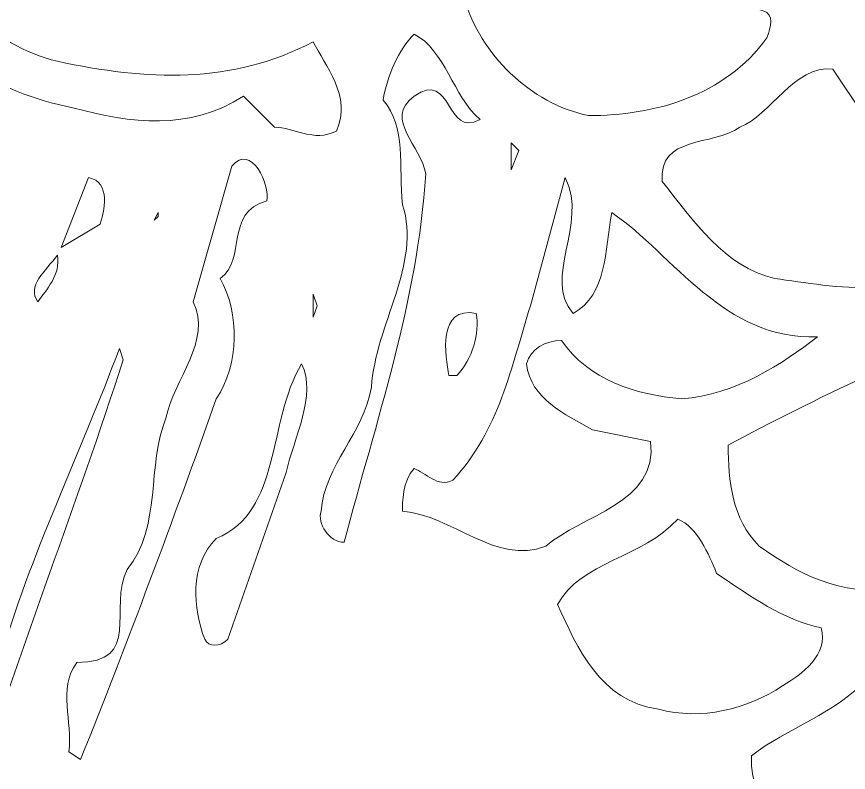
# Model space of a CAD drawing. Header units: centimetres. Extents: x -6 to 0.7, y -0.4 to 10.3.
# Drawn here: x -3.273 to -2.509, y 5.483 to 6.177 of the extents above; entities that cross this region are included whole.
import ezdxf

# ---------------------------------------------------------------- set-up
doc = ezdxf.new("R2010")
doc.units = ezdxf.units.CM
doc.header["$MEASUREMENT"] = 0
doc.layers.add('layer 1', color=7, linetype='Continuous')

msp = doc.modelspace()

# ---------------------------------------------------------------- linework, layer by layer
at = {"layer": 'layer 1', "color": 22, "lineweight": 9}
for points, knots in [([(-4.0008, 7.73409), (-3.92249, 7.6985), (-3.85129, 7.62019), (-3.83706, 7.53477), (-3.83706, 7.53477), (-3.83706, 7.53477), (-3.83706, 7.42442), (-3.83706, 7.42442), (-3.83706, 7.42442), (-3.87621, 7.31763), (-3.97944, 7.26424), (-4.07554, 7.22865), (-4.07554, 7.22865), (-4.11114, 7.20017), (-4.08266, 7.15746), (-4.08266, 7.12542), (-4.08266, 7.12542), (-4.03638, 7.11119), (-4.0791, 7.06135), (-4.0613, 7.03288), (-4.0613, 7.03288), (-4.04707, 7.01152), (-4.05063, 6.97948), (-4.02215, 6.97237), (-4.02215, 6.97237), (-4.0008, 6.96525), (-3.99011, 6.98304), (-3.983, 7.00084), (-3.983, 7.00084), (-4.01503, 7.03288), (-4.01859, 7.06491), (-3.99723, 7.10762), (-3.99723, 7.10762), (-3.983, 7.12898), (-3.97587, 7.16813), (-3.94029, 7.17526), (-3.94029, 7.17526), (-3.84773, 7.18949), (-3.79078, 7.12898), (-3.74806, 7.05779), (-3.74806, 7.05779), (-3.73028, 6.98661), (-3.70892, 6.92609), (-3.74095, 6.8549), (-3.74095, 6.8549), (-3.75163, 6.82998), (-3.79435, 6.81219), (-3.76586, 6.78371), (-3.76586, 6.78371), (-3.70892, 6.73032), (-3.66264, 6.66269), (-3.68044, 6.58438), (-3.68044, 6.58438), (-3.68044, 6.54522), (-3.70892, 6.51675), (-3.73028, 6.49184), (-3.73028, 6.49184), (-3.76586, 6.47404), (-3.79435, 6.50251), (-3.8157, 6.52031), (-3.8157, 6.52031), (-3.84062, 6.53811), (-3.84062, 6.58438), (-3.87621, 6.56658), (-3.87621, 6.56658), (-3.89757, 6.55591), (-3.89045, 6.53455), (-3.87977, 6.52031), (-3.87977, 6.52031), (-3.85129, 6.46692), (-3.80502, 6.44912), (-3.75519, 6.43488), (-3.75519, 6.43488), (-3.71959, 6.43488), (-3.67332, 6.43132), (-3.64128, 6.44912), (-3.64128, 6.44912), (-3.61637, 6.43844), (-3.60925, 6.41353), (-3.60213, 6.39217), (-3.60213, 6.39217), (-3.5701, 6.34234), (-3.5523, 6.2747), (-3.48823, 6.25691), (-3.48823, 6.25691), (-3.48823, 6.25691), (-3.385, 6.24623), (-3.385, 6.24623), (-3.385, 6.24623), (-3.34229, 6.20352), (-3.29602, 6.15012), (-3.2355, 6.13589), (-3.2355, 6.13589), (-3.15364, 6.11809), (-3.07532, 6.11453), (-3.00058, 6.15369), (-3.00058, 6.15369), (-2.9899, 6.13233), (-2.96498, 6.10385), (-2.97923, 6.07182), (-2.97923, 6.07182), (-3.00058, 6.06114), (-3.01837, 6.07538), (-3.03617, 6.07538), (-3.03617, 6.07538), (-3.03617, 6.07538), (-3.06465, 6.10385), (-3.06465, 6.10385), (-3.06465, 6.10385), (-3.11448, 6.07182), (-3.16788, 6.07893), (-3.22126, 6.09318), (-3.22126, 6.09318), (-3.29246, 6.10741), (-3.35653, 6.14656), (-3.39568, 6.21063), (-3.39568, 6.21063), (-3.4206, 6.22487), (-3.46331, 6.2142), (-3.49178, 6.22843), (-3.49178, 6.22843), (-3.55585, 6.24267), (-3.61637, 6.29606), (-3.63417, 6.36014), (-3.63417, 6.36014), (-3.63061, 6.38505), (-3.64841, 6.40641), (-3.67688, 6.40641), (-3.67688, 6.40641), (-3.77655, 6.37437), (-3.86197, 6.45624), (-3.92604, 6.52031), (-3.92604, 6.52031), (-3.9474, 6.54167), (-3.94029, 6.58082), (-3.93316, 6.60929), (-3.93316, 6.60929), (-3.9118, 6.62709), (-3.87977, 6.64133), (-3.85842, 6.61642), (-3.85842, 6.61642), (-3.81926, 6.59862), (-3.81214, 6.54879), (-3.79078, 6.52387), (-3.79078, 6.52387), (-3.76586, 6.52387), (-3.74451, 6.54879), (-3.73739, 6.57015), (-3.73739, 6.57015), (-3.71248, 6.62709), (-3.72315, 6.6876), (-3.76586, 6.73388), (-3.76586, 6.73388), (-3.79435, 6.74812), (-3.81926, 6.77303), (-3.84773, 6.79083), (-3.84773, 6.79083), (-3.80146, 6.85846), (-3.75519, 6.93321), (-3.77655, 7.02219), (-3.77655, 7.02219), (-3.7979, 7.05424), (-3.8157, 7.10051), (-3.85842, 7.1183), (-3.85842, 7.1183), (-3.9118, 7.13255), (-3.96876, 7.11119), (-4.0008, 7.06847), (-4.0008, 7.06847), (-3.99723, 7.01864), (-3.9118, 7.05424), (-3.93316, 6.98304), (-3.93316, 6.98304), (-3.94384, 6.94388), (-3.97944, 6.91897), (-4.02215, 6.92609), (-4.02215, 6.92609), (-4.05774, 6.91897), (-4.07554, 6.95457), (-4.08978, 6.97948), (-4.08978, 6.97948), (-4.11114, 7.02219), (-4.08978, 7.06491), (-4.08266, 7.10762), (-4.08266, 7.10762), (-4.12181, 7.1361), (-4.13605, 7.17526), (-4.13605, 7.22509), (-4.13605, 7.22509), (-4.12894, 7.29984), (-4.04351, 7.26424), (-4.00791, 7.30696), (-4.00791, 7.30696), (-3.9474, 7.33187), (-3.89757, 7.39238), (-3.87977, 7.4529), (-3.87977, 7.4529), (-3.85486, 7.52408), (-3.88689, 7.59172), (-3.9296, 7.64511), (-3.9296, 7.64511), (-3.99723, 7.70206), (-4.08266, 7.74122), (-4.17165, 7.71273), (-4.17165, 7.71273), (-4.19301, 7.69493), (-4.19656, 7.66646), (-4.17877, 7.64511), (-4.17877, 7.64511), (-4.17165, 7.63443), (-4.15385, 7.62019), (-4.13605, 7.63086), (-4.13605, 7.63086), (-4.12894, 7.64511), (-4.1147, 7.6629), (-4.0969, 7.64511), (-4.0969, 7.64511), (-4.08622, 7.63443), (-4.07554, 7.62731), (-4.0791, 7.60951), (-4.0791, 7.60951), (-4.10401, 7.59172), (-4.12538, 7.55968), (-4.15741, 7.58104), (-4.15741, 7.58104), (-4.15741, 7.58104), (-4.21081, 7.62019), (-4.21081, 7.62019), (-4.21081, 7.62019), (-4.24284, 7.65222), (-4.22504, 7.70918), (-4.22859, 7.74833), (-4.22859, 7.74833), (-4.15741, 7.78749), (-4.07554, 7.74477), (-4.0008, 7.73409)], [0, 0, 0, 0, 0.016949, 0.016949, 0.016949, 0.016949, 0.033898, 0.033898, 0.033898, 0.033898, 0.050847, 0.050847, 0.050847, 0.050847, 0.067797, 0.067797, 0.067797, 0.067797, 0.084746, 0.084746, 0.084746, 0.084746, 0.101695, 0.101695, 0.101695, 0.101695, 0.118644, 0.118644, 0.118644, 0.118644, 0.135593, 0.135593, 0.135593, 0.135593, 0.152542, 0.152542, 0.152542, 0.152542, 0.169492, 0.169492, 0.169492, 0.169492, 0.186441, 0.186441, 0.186441, 0.186441, 0.20339, 0.20339, 0.20339, 0.20339, 0.220339, 0.220339, 0.220339, 0.220339, 0.237288, 0.237288, 0.237288, 0.237288, 0.254237, 0.254237, 0.254237, 0.254237, 0.271186, 0.271186, 0.271186, 0.271186, 0.288136, 0.288136, 0.288136, 0.288136, 0.305085, 0.305085, 0.305085, 0.305085, 0.322034, 0.322034, 0.322034, 0.322034, 0.338983, 0.338983, 0.338983, 0.338983, 0.355932, 0.355932, 0.355932, 0.355932, 0.372881, 0.372881, 0.372881, 0.372881, 0.389831, 0.389831, 0.389831, 0.389831, 0.40678, 0.40678, 0.40678, 0.40678, 0.423729, 0.423729, 0.423729, 0.423729, 0.440678, 0.440678, 0.440678, 0.440678, 0.457627, 0.457627, 0.457627, 0.457627, 0.474576, 0.474576, 0.474576, 0.474576, 0.491525, 0.491525, 0.491525, 0.491525, 0.508475, 0.508475, 0.508475, 0.508475, 0.525424, 0.525424, 0.525424, 0.525424, 0.542373, 0.542373, 0.542373, 0.542373, 0.559322, 0.559322, 0.559322, 0.559322, 0.576271, 0.576271, 0.576271, 0.576271, 0.59322, 0.59322, 0.59322, 0.59322, 0.610169, 0.610169, 0.610169, 0.610169, 0.627119, 0.627119, 0.627119, 0.627119, 0.644068, 0.644068, 0.644068, 0.644068, 0.661017, 0.661017, 0.661017, 0.661017, 0.677966, 0.677966, 0.677966, 0.677966, 0.694915, 0.694915, 0.694915, 0.694915, 0.711864, 0.711864, 0.711864, 0.711864, 0.728814, 0.728814, 0.728814, 0.728814, 0.745763, 0.745763, 0.745763, 0.745763, 0.762712, 0.762712, 0.762712, 0.762712, 0.779661, 0.779661, 0.779661, 0.779661, 0.79661, 0.79661, 0.79661, 0.79661, 0.813559, 0.813559, 0.813559, 0.813559, 0.830508, 0.830508, 0.830508, 0.830508, 0.847458, 0.847458, 0.847458, 0.847458, 0.864407, 0.864407, 0.864407, 0.864407, 0.881356, 0.881356, 0.881356, 0.881356, 0.898305, 0.898305, 0.898305, 0.898305, 0.915254, 0.915254, 0.915254, 0.915254, 0.932203, 0.932203, 0.932203, 0.932203, 0.949153, 0.949153, 0.949153, 0.949153, 0.966102, 0.966102, 0.966102, 0.966102, 0.983051, 0.983051, 0.983051, 0.983051, 1, 1, 1, 1]), ([(-2.68378, 6.22132), (-2.65887, 6.19284), (-2.61972, 6.19284), (-2.58769, 6.18216), (-2.58769, 6.18216), (-2.57701, 6.1786), (-2.58057, 6.16792), (-2.58413, 6.15724), (-2.58413, 6.15724), (-2.62329, 6.10385), (-2.68735, 6.08605), (-2.74786, 6.08605), (-2.74786, 6.08605), (-2.80125, 6.09673), (-2.84752, 6.143), (-2.86176, 6.19284), (-2.86176, 6.19284), (-2.86176, 6.19284), (-2.86176, 6.21063), (-2.86176, 6.21063), (-2.86176, 6.21063), (-2.81905, 6.23911), (-2.77633, 6.26759), (-2.72294, 6.2747), (-2.72294, 6.2747), (-2.72294, 6.2747), (-2.68378, 6.22132), (-2.68378, 6.22132)], [0, 0, 0, 0, 0.142857, 0.142857, 0.142857, 0.142857, 0.285714, 0.285714, 0.285714, 0.285714, 0.428571, 0.428571, 0.428571, 0.428571, 0.571429, 0.571429, 0.571429, 0.571429, 0.714286, 0.714286, 0.714286, 0.714286, 0.857143, 0.857143, 0.857143, 0.857143, 1, 1, 1, 1]), ([(-2.84752, 6.08249), (-2.87956, 6.06469), (-2.87244, 6.12876), (-2.90803, 6.10385), (-2.90803, 6.10385), (-2.93651, 6.08249), (-2.90091, 6.05758), (-2.89736, 6.03266), (-2.89736, 6.03266), (-2.90447, 5.9152), (-2.94363, 5.80485), (-2.9721, 5.69451), (-2.9721, 5.69451), (-2.98634, 5.69451), (-2.99701, 5.71231), (-2.99346, 5.72299), (-2.99346, 5.72299), (-2.9899, 5.7657), (-2.9543, 5.79417), (-2.94719, 5.83688), (-2.94719, 5.83688), (-2.94363, 5.89384), (-2.90091, 5.95079), (-2.91871, 6.00418), (-2.91871, 6.00418), (-2.92227, 6.03978), (-2.91515, 6.07538), (-2.93651, 6.10029), (-2.93651, 6.10029), (-2.93294, 6.12165), (-2.92227, 6.14656), (-2.90803, 6.1608), (-2.90803, 6.1608), (-2.87956, 6.14656), (-2.87244, 6.10385), (-2.84752, 6.08249)], [0, 0, 0, 0, 0.111111, 0.111111, 0.111111, 0.111111, 0.222222, 0.222222, 0.222222, 0.222222, 0.333333, 0.333333, 0.333333, 0.333333, 0.444444, 0.444444, 0.444444, 0.444444, 0.555556, 0.555556, 0.555556, 0.555556, 0.666667, 0.666667, 0.666667, 0.666667, 0.777778, 0.777778, 0.777778, 0.777778, 0.888889, 0.888889, 0.888889, 0.888889, 1, 1, 1, 1]), ([(-2.49514, 6.08605), (-2.45599, 6.06114), (-2.42751, 6.01486), (-2.37055, 6.0291), (-2.37055, 6.0291), (-2.367, 6.01131), (-2.38835, 5.98639), (-2.40615, 5.96859), (-2.40615, 5.96859), (-2.44175, 5.91164), (-2.52362, 5.92944), (-2.57701, 5.93655), (-2.57701, 5.93655), (-2.62329, 5.94724), (-2.65175, 5.98995), (-2.68022, 6.02555), (-2.68022, 6.02555), (-2.68378, 6.06826), (-2.63395, 6.05758), (-2.60905, 6.07538), (-2.60905, 6.07538), (-2.58057, 6.08605), (-2.55922, 6.13233), (-2.52362, 6.12876), (-2.52362, 6.12876), (-2.52362, 6.12876), (-2.49514, 6.08605), (-2.49514, 6.08605)], [0, 0, 0, 0, 0.142857, 0.142857, 0.142857, 0.142857, 0.285714, 0.285714, 0.285714, 0.285714, 0.428571, 0.428571, 0.428571, 0.428571, 0.571429, 0.571429, 0.571429, 0.571429, 0.714286, 0.714286, 0.714286, 0.714286, 0.857143, 0.857143, 0.857143, 0.857143, 1, 1, 1, 1]), ([(-3.0433, 6.00775), (-3.08245, 5.99706), (-3.06109, 5.95435), (-3.08601, 5.93655), (-3.08601, 5.93655), (-3.06821, 5.90452), (-3.06821, 5.85824), (-3.08957, 5.82621), (-3.08957, 5.82621), (-3.12872, 5.71587), (-3.17144, 5.60196), (-3.21415, 5.49518), (-3.21415, 5.49518), (-3.21415, 5.49518), (-3.22482, 5.50229), (-3.22482, 5.50229), (-3.22482, 5.50229), (-3.22126, 5.53078), (-3.2355, 5.55925), (-3.21771, 5.58416), (-3.21771, 5.58416), (-3.15719, 5.58416), (-3.18923, 5.634), (-3.17144, 5.66959), (-3.17144, 5.66959), (-3.1394, 5.70875), (-3.15364, 5.7657), (-3.13584, 5.80841), (-3.13584, 5.80841), (-3.12872, 5.84401), (-3.09312, 5.87961), (-3.11092, 5.9152), (-3.11092, 5.9152), (-3.11092, 5.9152), (-3.07532, 6.03978), (-3.07532, 6.03978), (-3.07532, 6.03978), (-3.05753, 6.06114), (-3.03974, 6.02198), (-3.0433, 6.00775)], [0, 0, 0, 0, 0.1, 0.1, 0.1, 0.1, 0.2, 0.2, 0.2, 0.2, 0.3, 0.3, 0.3, 0.3, 0.4, 0.4, 0.4, 0.4, 0.5, 0.5, 0.5, 0.5, 0.6, 0.6, 0.6, 0.6, 0.7, 0.7, 0.7, 0.7, 0.8, 0.8, 0.8, 0.8, 0.9, 0.9, 0.9, 0.9, 1, 1, 1, 1]), ([(-2.81905, 6.03622), (-2.81905, 6.03622), (-2.81905, 6.06114), (-2.81905, 6.06114), (-2.81905, 6.06114), (-2.81905, 6.06114), (-2.81193, 6.05402), (-2.81193, 6.05402), (-2.81193, 6.05402), (-2.81193, 6.05402), (-2.81905, 6.03622), (-2.81905, 6.03622)], [0, 0, 0, 0, 0.333333, 0.333333, 0.333333, 0.333333, 0.666667, 0.666667, 0.666667, 0.666667, 1, 1, 1, 1]), ([(-3.19635, 5.98639), (-3.19635, 5.98639), (-3.23195, 5.96503), (-3.23195, 5.96503), (-3.23195, 5.96503), (-3.23195, 5.96503), (-3.20703, 6.0291), (-3.20703, 6.0291), (-3.20703, 6.0291), (-3.18568, 6.02555), (-3.19279, 5.99706), (-3.19635, 5.98639)], [0, 0, 0, 0, 0.333333, 0.333333, 0.333333, 0.333333, 0.666667, 0.666667, 0.666667, 0.666667, 1, 1, 1, 1]), ([(-2.76209, 5.90452), (-2.73006, 5.92232), (-2.73362, 5.96147), (-2.7265, 5.99706), (-2.7265, 5.99706), (-2.66955, 5.95791), (-2.62329, 5.87961), (-2.53785, 5.88317), (-2.53785, 5.88317), (-2.56989, 5.85824), (-2.6126, 5.82977), (-2.66242, 5.82621), (-2.66242, 5.82621), (-2.70514, 5.82977), (-2.74786, 5.84401), (-2.77277, 5.87961), (-2.77277, 5.87961), (-2.78701, 5.87961), (-2.80125, 5.87248), (-2.8048, 5.85824), (-2.8048, 5.85824), (-2.80125, 5.82621), (-2.76922, 5.81197), (-2.74429, 5.79774), (-2.74429, 5.79774), (-2.74429, 5.79774), (-2.69091, 5.78706), (-2.69091, 5.78706), (-2.69091, 5.78706), (-2.68378, 5.7301), (-2.75497, 5.71943), (-2.78701, 5.69095), (-2.78701, 5.69095), (-2.83329, 5.67316), (-2.87244, 5.71943), (-2.91871, 5.72299), (-2.91871, 5.72299), (-2.91871, 5.7301), (-2.91871, 5.75146), (-2.90803, 5.76214), (-2.90803, 5.76214), (-2.89736, 5.75858), (-2.88667, 5.74434), (-2.87244, 5.75146), (-2.87244, 5.75146), (-2.82972, 5.79774), (-2.81905, 5.85468), (-2.80125, 5.91164), (-2.80125, 5.91164), (-2.80125, 5.91164), (-2.76922, 6.0291), (-2.76922, 6.0291), (-2.76922, 6.0291), (-2.74786, 5.98639), (-2.79057, 5.93655), (-2.76209, 5.90452)], [0, 0, 0, 0, 0.071429, 0.071429, 0.071429, 0.071429, 0.142857, 0.142857, 0.142857, 0.142857, 0.214286, 0.214286, 0.214286, 0.214286, 0.285714, 0.285714, 0.285714, 0.285714, 0.357143, 0.357143, 0.357143, 0.357143, 0.428571, 0.428571, 0.428571, 0.428571, 0.5, 0.5, 0.5, 0.5, 0.571429, 0.571429, 0.571429, 0.571429, 0.642857, 0.642857, 0.642857, 0.642857, 0.714286, 0.714286, 0.714286, 0.714286, 0.785714, 0.785714, 0.785714, 0.785714, 0.857143, 0.857143, 0.857143, 0.857143, 0.928571, 0.928571, 0.928571, 0.928571, 1, 1, 1, 1]), ([(-3.14652, 5.98995), (-3.14652, 5.98995), (-3.14295, 5.99706), (-3.14295, 5.99706), (-3.14295, 5.99706), (-3.14295, 5.99706), (-3.14295, 5.99351), (-3.14295, 5.99351), (-3.14295, 5.99351), (-3.14295, 5.99351), (-3.14652, 5.98995), (-3.14652, 5.98995)], [0, 0, 0, 0, 0.333333, 0.333333, 0.333333, 0.333333, 0.666667, 0.666667, 0.666667, 0.666667, 1, 1, 1, 1]), ([(-3.2533, 5.9152), (-3.26398, 5.92944), (-3.24618, 5.94368), (-3.2355, 5.95791), (-3.2355, 5.95791), (-3.23195, 5.94011), (-3.24618, 5.92588), (-3.2533, 5.9152)], [0, 0, 0, 0, 0.5, 0.5, 0.5, 0.5, 1, 1, 1, 1]), ([(-3.00058, 5.90097), (-3.00058, 5.90097), (-3.00058, 5.92232), (-3.00058, 5.92232), (-3.00058, 5.92232), (-3.00058, 5.92232), (-2.99701, 5.91164), (-2.99701, 5.91164), (-2.99701, 5.91164), (-2.99701, 5.91164), (-3.00058, 5.90097), (-3.00058, 5.90097)], [0, 0, 0, 0, 0.333333, 0.333333, 0.333333, 0.333333, 0.666667, 0.666667, 0.666667, 0.666667, 1, 1, 1, 1]), ([(-2.85108, 5.90452), (-2.84752, 5.88672), (-2.85464, 5.86181), (-2.86887, 5.84757), (-2.86887, 5.84757), (-2.86887, 5.84757), (-2.876, 5.84757), (-2.876, 5.84757), (-2.876, 5.84757), (-2.87956, 5.86537), (-2.88667, 5.91164), (-2.85108, 5.90452)], [0, 0, 0, 0, 0.333333, 0.333333, 0.333333, 0.333333, 0.666667, 0.666667, 0.666667, 0.666667, 1, 1, 1, 1]), ([(-3.17499, 5.86181), (-3.21771, 5.7301), (-3.26754, 5.60196), (-3.31025, 5.47026), (-3.31025, 5.47026), (-3.31737, 5.41687), (-3.33517, 5.36704), (-3.35653, 5.32077), (-3.35653, 5.32077), (-3.37433, 5.32077), (-3.37433, 5.34212), (-3.37789, 5.35635), (-3.37789, 5.35635), (-3.38144, 5.3884), (-3.39212, 5.43467), (-3.3672, 5.45602), (-3.3672, 5.45602), (-3.35297, 5.45247), (-3.33517, 5.44891), (-3.32449, 5.45958), (-3.32449, 5.45958), (-3.30313, 5.49874), (-3.30669, 5.54145), (-3.28889, 5.58416), (-3.28889, 5.58416), (-3.26042, 5.68383), (-3.21415, 5.77638), (-3.17855, 5.87248), (-3.17855, 5.87248), (-3.17855, 5.87248), (-3.17499, 5.86181), (-3.17499, 5.86181)], [0, 0, 0, 0, 0.125, 0.125, 0.125, 0.125, 0.25, 0.25, 0.25, 0.25, 0.375, 0.375, 0.375, 0.375, 0.5, 0.5, 0.5, 0.5, 0.625, 0.625, 0.625, 0.625, 0.75, 0.75, 0.75, 0.75, 0.875, 0.875, 0.875, 0.875, 1, 1, 1, 1]), ([(-3.0255, 5.75858), (-3.0255, 5.75858), (-3.07888, 5.60552), (-3.07888, 5.60552), (-3.07888, 5.60552), (-3.08601, 5.5984), (-3.09668, 5.5984), (-3.10024, 5.60552), (-3.10024, 5.60552), (-3.11092, 5.634), (-3.11448, 5.67316), (-3.08957, 5.69807), (-3.08957, 5.69807), (-3.02905, 5.72299), (-3.0433, 5.80485), (-3.01126, 5.85824), (-3.01126, 5.85824), (-2.99701, 5.82977), (-3.01837, 5.79061), (-3.0255, 5.75858)], [0, 0, 0, 0, 0.2, 0.2, 0.2, 0.2, 0.4, 0.4, 0.4, 0.4, 0.6, 0.6, 0.6, 0.6, 0.8, 0.8, 0.8, 0.8, 1, 1, 1, 1]), ([(-2.41328, 5.75858), (-2.39548, 5.7479), (-2.367, 5.75503), (-2.35988, 5.73367), (-2.35988, 5.73367), (-2.37768, 5.68739), (-2.42039, 5.66603), (-2.46666, 5.6518), (-2.46666, 5.6518), (-2.51649, 5.64467), (-2.55565, 5.66603), (-2.59125, 5.69095), (-2.59125, 5.69095), (-2.61616, 5.71587), (-2.61972, 5.75146), (-2.61972, 5.7835), (-2.61972, 5.7835), (-2.58057, 5.80485), (-2.53785, 5.82621), (-2.49158, 5.84757), (-2.49158, 5.84757), (-2.49158, 5.84757), (-2.41328, 5.75858), (-2.41328, 5.75858)], [0, 0, 0, 0, 0.166667, 0.166667, 0.166667, 0.166667, 0.333333, 0.333333, 0.333333, 0.333333, 0.5, 0.5, 0.5, 0.5, 0.666667, 0.666667, 0.666667, 0.666667, 0.833333, 0.833333, 0.833333, 0.833333, 1, 1, 1, 1]), ([(-2.63039, 5.66603), (-2.59836, 5.64467), (-2.56989, 5.62332), (-2.53429, 5.6162), (-2.53429, 5.6162), (-2.52718, 5.59129), (-2.55209, 5.57349), (-2.56989, 5.56281), (-2.56989, 5.56281), (-2.60193, 5.54145), (-2.64463, 5.53078), (-2.68378, 5.54145), (-2.68378, 5.54145), (-2.73718, 5.54858), (-2.75853, 5.5984), (-2.77633, 5.63756), (-2.77633, 5.63756), (-2.75497, 5.67671), (-2.69802, 5.68027), (-2.66599, 5.71587), (-2.66599, 5.71587), (-2.64819, 5.70875), (-2.63751, 5.68383), (-2.63039, 5.66603)], [0, 0, 0, 0, 0.166667, 0.166667, 0.166667, 0.166667, 0.333333, 0.333333, 0.333333, 0.333333, 0.5, 0.5, 0.5, 0.5, 0.666667, 0.666667, 0.666667, 0.666667, 0.833333, 0.833333, 0.833333, 0.833333, 1, 1, 1, 1]), ([(-2.44531, 5.50942), (-2.42395, 5.47382), (-2.3848, 5.47026), (-2.35277, 5.45602), (-2.35277, 5.45602), (-2.34208, 5.41331), (-2.39191, 5.39908), (-2.41684, 5.38484), (-2.41684, 5.38484), (-2.44887, 5.36704), (-2.48446, 5.38128), (-2.51294, 5.38484), (-2.51294, 5.38484), (-2.54498, 5.42399), (-2.60193, 5.44535), (-2.59836, 5.49874), (-2.59836, 5.49874), (-2.56633, 5.52365), (-2.52006, 5.53789), (-2.49158, 5.56993), (-2.49158, 5.56993), (-2.45599, 5.56637), (-2.47022, 5.52365), (-2.44531, 5.50942)], [0, 0, 0, 0, 0.166667, 0.166667, 0.166667, 0.166667, 0.333333, 0.333333, 0.333333, 0.333333, 0.5, 0.5, 0.5, 0.5, 0.666667, 0.666667, 0.666667, 0.666667, 0.833333, 0.833333, 0.833333, 0.833333, 1, 1, 1, 1])]:
    msp.add_open_spline(points, degree=3, knots=knots, dxfattribs=at)

doc.saveas('drawing.dxf')
